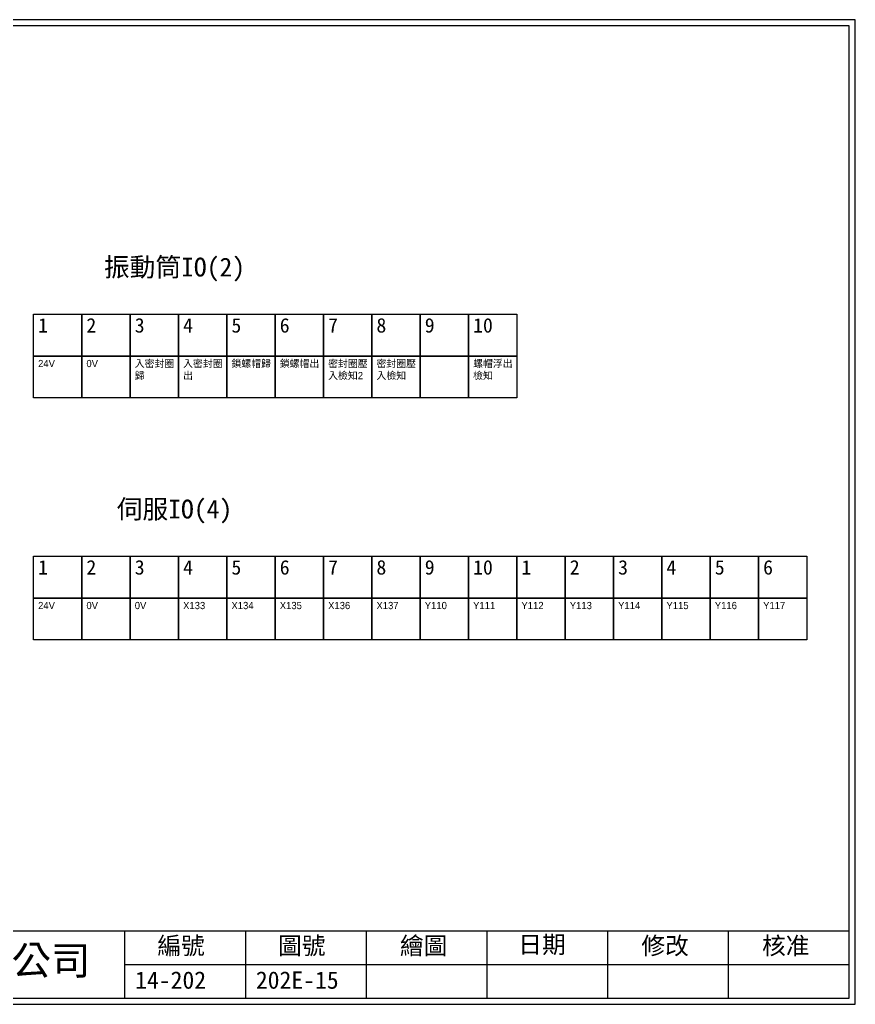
# Model space of a CAD drawing. Extents: x 627 to 914, y 3 to 207.
# Drawn here: x 741.2 to 914.2, y 3 to 207 of the extents above; entities that cross this region are included whole.
import ezdxf

# ---------------------------------------------------------------- set-up
doc = ezdxf.new("R2010")
doc.units = 0
doc.layers.get('0').update_dxf_attribs({"linetype": 'CONTINUOUS'})
doc.layers.add('圖框層', color=7, linetype='CONTINUOUS')
doc.layers.add('標尺寸層', color=3, linetype='CONTINUOUS')
doc.styles.add('CNS', font='romanc.shx', dxfattribs={"bigfont": 'chineset.shx'})
doc.styles.add('STSL', font='kaiu.ttf')

msp = doc.modelspace()

# ---------------------------------------------------------------- linework, layer by layer
for points in [[(744.02, 145.95), (754.03, 145.95), (754.03, 137.29), (744.02, 137.29)], [(754.03, 145.95), (764.04, 145.95), (764.04, 137.29), (754.03, 137.29)], [(764.04, 145.95), (774.05, 145.95), (774.05, 137.29), (764.04, 137.29)], [(774.05, 145.95), (784.06, 145.95), (784.06, 137.29), (774.05, 137.29)], [(784.06, 145.95), (794.07, 145.95), (794.07, 137.29), (784.06, 137.29)], [(794.07, 145.95), (804.08, 145.95), (804.08, 137.29), (794.07, 137.29)], [(804.08, 145.95), (814.09, 145.95), (814.09, 137.29), (804.08, 137.29)], [(814.09, 145.95), (824.1, 145.95), (824.1, 137.29), (814.09, 137.29)], [(824.1, 145.95), (834.11, 145.95), (834.11, 137.29), (824.1, 137.29)], [(834.11, 145.95), (844.12, 145.95), (844.12, 137.29), (834.11, 137.29)], [(744.02, 137.29), (754.03, 137.29), (754.03, 128.62), (744.02, 128.62)], [(754.03, 137.29), (764.04, 137.29), (764.04, 128.62), (754.03, 128.62)], [(764.04, 137.29), (774.05, 137.29), (774.05, 128.62), (764.04, 128.62)], [(774.05, 137.29), (784.06, 137.29), (784.06, 128.62), (774.05, 128.62)], [(784.06, 137.29), (794.07, 137.29), (794.07, 128.62), (784.06, 128.62)], [(794.07, 137.29), (804.08, 137.29), (804.08, 128.62), (794.07, 128.62)], [(804.08, 137.29), (814.09, 137.29), (814.09, 128.62), (804.08, 128.62)], [(814.09, 137.29), (824.1, 137.29), (824.1, 128.62), (814.09, 128.62)], [(824.1, 137.29), (834.11, 137.29), (834.11, 128.62), (824.1, 128.62)], [(834.11, 137.29), (844.12, 137.29), (844.12, 128.62), (834.11, 128.62)], [(744.02, 95.82), (754.03, 95.82), (754.03, 87.16), (744.02, 87.16)], [(754.03, 95.82), (764.04, 95.82), (764.04, 87.16), (754.03, 87.16)], [(764.04, 95.82), (774.05, 95.82), (774.05, 87.16), (764.04, 87.16)], [(774.05, 95.82), (784.06, 95.82), (784.06, 87.16), (774.05, 87.16)], [(784.06, 95.82), (794.07, 95.82), (794.07, 87.16), (784.06, 87.16)], [(794.07, 95.82), (804.08, 95.82), (804.08, 87.16), (794.07, 87.16)], [(804.08, 95.82), (814.09, 95.82), (814.09, 87.16), (804.08, 87.16)], [(814.09, 95.82), (824.1, 95.82), (824.1, 87.16), (814.09, 87.16)], [(824.1, 95.82), (834.11, 95.82), (834.11, 87.16), (824.1, 87.16)], [(834.11, 95.82), (844.12, 95.82), (844.12, 87.16), (834.11, 87.16)], [(844.12, 95.82), (854.13, 95.82), (854.13, 87.16), (844.12, 87.16)], [(854.13, 95.82), (864.14, 95.82), (864.14, 87.16), (854.13, 87.16)], [(864.14, 95.82), (874.15, 95.82), (874.15, 87.16), (864.14, 87.16)], [(874.15, 95.82), (884.16, 95.82), (884.16, 87.16), (874.15, 87.16)], [(884.16, 95.82), (894.17, 95.82), (894.17, 87.16), (884.16, 87.16)], [(894.17, 95.82), (904.18, 95.82), (904.18, 87.16), (894.17, 87.16)], [(744.02, 87.16), (754.03, 87.16), (754.03, 78.5), (744.02, 78.5)], [(754.03, 87.16), (764.04, 87.16), (764.04, 78.5), (754.03, 78.5)], [(764.04, 87.16), (774.05, 87.16), (774.05, 78.5), (764.04, 78.5)], [(774.05, 87.16), (784.06, 87.16), (784.06, 78.5), (774.05, 78.5)], [(784.06, 87.16), (794.07, 87.16), (794.07, 78.5), (784.06, 78.5)], [(794.07, 87.16), (804.08, 87.16), (804.08, 78.5), (794.07, 78.5)], [(804.08, 87.16), (814.09, 87.16), (814.09, 78.5), (804.08, 78.5)], [(814.09, 87.16), (824.1, 87.16), (824.1, 78.5), (814.09, 78.5)], [(824.1, 87.16), (834.11, 87.16), (834.11, 78.5), (824.1, 78.5)], [(834.11, 87.16), (844.12, 87.16), (844.12, 78.5), (834.11, 78.5)], [(844.12, 87.16), (854.13, 87.16), (854.13, 78.5), (844.12, 78.5)], [(854.13, 87.16), (864.14, 87.16), (864.14, 78.5), (854.13, 78.5)], [(864.14, 87.16), (874.15, 87.16), (874.15, 78.5), (864.14, 78.5)], [(874.15, 87.16), (884.16, 87.16), (884.16, 78.5), (874.15, 78.5)], [(884.16, 87.16), (894.17, 87.16), (894.17, 78.5), (884.16, 78.5)], [(894.17, 87.16), (904.18, 87.16), (904.18, 78.5), (894.17, 78.5)]]:
    msp.add_lwpolyline(points, close=True)
at = {"layer": '圖框層', "color": 7}
for p, q in [((914.2, 206.97), (627.2, 206.97)), ((914.2, 3), (914.2, 206.97)), ((912.95, 205.72), (628.45, 205.72)), ((912.95, 4.25), (912.95, 205.72)), ((628.45, 18.25), (912.95, 18.25)), ((762.95, 4.25), (762.95, 18.25)), ((787.95, 4.25), (787.95, 18.25)), ((812.95, 4.25), (812.95, 18.25)), ((837.95, 4.25), (837.95, 18.25)), ((862.95, 4.25), (862.95, 18.25)), ((887.95, 4.25), (887.95, 18.25)), ((762.95, 11.25), (912.95, 11.25)), ((628.45, 4.25), (912.95, 4.25)), ((627.2, 3), (914.2, 3))]:
    msp.add_line(p, q, dxfattribs=at)

# ---------------------------------------------------------------- texts
at = {"width": 8.2913, "attachment_point": 1}
for s, insert, char_height in [('1', (744.96, 145.15), 3), ('2', (754.97, 145.15), 3), ('3', (764.98, 145.15), 3), ('4', (774.99, 145.15), 3), ('5', (785, 145.15), 3), ('6', (795.01, 145.15), 3), ('7', (805.02, 145.15), 3), ('8', (815.03, 145.15), 3), ('9', (825.04, 145.15), 3), ('10', (835.05, 145.15), 3), ('{\\fPMingLiU|b0|i0|c136|p18;入密封圈歸}', (764.98, 136.49), 1.5), ('{\\fPMingLiU|b0|i0|c136|p18;入密封圈出}', (774.99, 136.49), 1.5), ('{\\fPMingLiU|b0|i0|c136|p18;鎖螺帽歸}', (785, 136.49), 1.5), ('{\\fPMingLiU|b0|i0|c136|p18;鎖螺帽出}', (795.01, 136.49), 1.5), ('{\\fPMingLiU|b0|i0|c136|p18;密封圈壓入檢知2}', (805.02, 136.49), 1.5), ('{\\fPMingLiU|b0|i0|c136|p18;密封圈壓入檢知}', (815.03, 136.49), 1.5), ('{\\fPMingLiU|b0|i0|c136|p18;螺帽浮出檢知}', (835.05, 136.49), 1.5), ('{\\fPMingLiU|b0|i0|c136|p18;24V}', (744.96, 136.49), 1.5), ('{\\fPMingLiU|b0|i0|c136|p18;0V}', (754.97, 136.49), 1.5), ('1', (744.96, 95.02), 3), ('2', (754.97, 95.02), 3), ('3', (764.98, 95.02), 3), ('4', (774.99, 95.02), 3), ('5', (785, 95.02), 3), ('6', (795.01, 95.02), 3), ('7', (805.02, 95.02), 3), ('8', (815.03, 95.02), 3), ('9', (825.04, 95.02), 3), ('10', (835.05, 95.02), 3), ('1', (845.06, 95.02), 3), ('2', (855.07, 95.02), 3), ('3', (865.08, 95.02), 3), ('4', (875.09, 95.02), 3), ('5', (885.1, 95.02), 3), ('6', (895.11, 95.02), 3), ('{\\fPMingLiU|b0|i0|c136|p18;24V}', (744.96, 86.36), 1.5), ('{\\fPMingLiU|b0|i0|c136|p18;0V}', (754.97, 86.36), 1.5), ('{\\fPMingLiU|b0|i0|c136|p18;0V}', (764.98, 86.36), 1.5), ('{\\fPMingLiU|b0|i0|c136|p18;X133}', (774.99, 86.36), 1.5), ('{\\fPMingLiU|b0|i0|c136|p18;X134}', (785, 86.36), 1.5), ('{\\fPMingLiU|b0|i0|c136|p18;X135}', (795.01, 86.36), 1.5), ('{\\fPMingLiU|b0|i0|c136|p18;X136}', (805.02, 86.36), 1.5), ('{\\fPMingLiU|b0|i0|c136|p18;X137}', (815.03, 86.36), 1.5), ('{\\fPMingLiU|b0|i0|c136|p18;Y110}', (825.04, 86.36), 1.5), ('{\\fPMingLiU|b0|i0|c136|p18;Y111}', (835.05, 86.36), 1.5), ('{\\fPMingLiU|b0|i0|c136|p18;Y112}', (845.06, 86.36), 1.5), ('{\\fPMingLiU|b0|i0|c136|p18;Y113}', (855.07, 86.36), 1.5), ('{\\fPMingLiU|b0|i0|c136|p18;Y114}', (865.08, 86.36), 1.5), ('{\\fPMingLiU|b0|i0|c136|p18;Y115}', (875.09, 86.36), 1.5), ('{\\fPMingLiU|b0|i0|c136|p18;Y116}', (885.1, 86.36), 1.5), ('{\\fPMingLiU|b0|i0|c136|p18;Y117}', (895.11, 86.36), 1.5)]:
    msp.add_mtext(s, dxfattribs=dict(at, insert=insert, char_height=char_height))
at = {"layer": '圖框層', "color": 4, "style": 'STSL'}
for s, height, p in [('編號', 3.6, (769.66, 13.34)), ('圖號', 3.6, (794.66, 13.34)), ('繪圖', 3.6, (819.89, 13.34)), ('日期', 3.6, (844.41, 13.59)), ('修改', 3.6, (869.89, 13.34)), ('核准', 3.6, (894.89, 13.34)), ('泓陞自動化科技有限公司', 6, (665.8, 9.08)), ('14-202', 3.6, (765.06, 6.22)), ('202E-15', 3.6, (790.06, 6.22))]:
    msp.add_text(s, height=height, dxfattribs=at).set_placement(p)
at = {"layer": '標尺寸層', "color": 7, "char_height": 3.9, "width": 35.2569, "attachment_point": 5, "style": 'CNS'}
for s, insert in [('{\\fDFKai-SB|b0|i0|c136|p65;振動筒IO(2)}', (773.22, 155.2)), ('{\\fDFKai-SB|b0|i0|c136|p65;伺服IO(4)}', (773.22, 105.07))]:
    msp.add_mtext(s, dxfattribs=dict(at, insert=insert))

doc.saveas('drawing.dxf')
